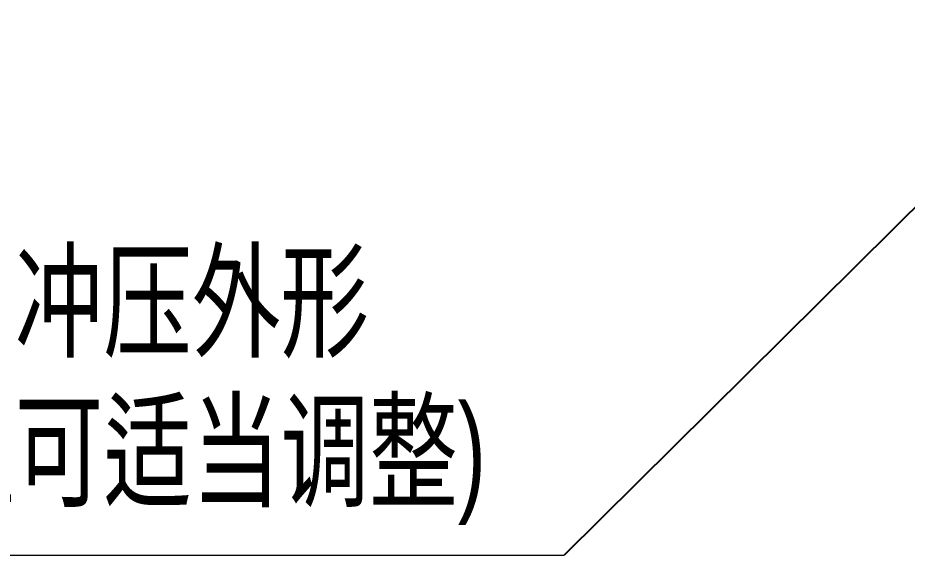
# Model space of a CAD drawing. Header units: millimetres. Extents: x 7903 to 12943, y 1512 to 5076.
# Drawn here: x 11835.2 to 12141.9, y 2752.8 to 2938.1 of the extents above; entities that cross this region are included whole.
import ezdxf

# ---------------------------------------------------------------- set-up
doc = ezdxf.new("R2010")
doc.units = ezdxf.units.MM
doc.styles.add('SLDTEXTSTYLE3', font='TXT', dxfattribs={"width": 0.7, "bigfont": 'bigfont'})
doc.styles.add('SLDTEXTSTYLE9', font='TXT', dxfattribs={"width": 0.7})
doc.dimstyles.new('SLDDIMSTYLE1', dxfattribs={"dimtxt": 28, "dimasz": 32.64, "dimexe": 0, "dimexo": 0.0625, "dimgap": 7, "dimtad": 0, "dimtih": 1, "dimtoh": 1, "dimdec": 3, "dimrnd": 1e-09, "dimzin": 12, "dimdsep": 46, "dimtxsty": 'SLDTEXTSTYLE9', "dimsah": 1, "dimcen": 0, "dimadec": 0, "dimazin": 3, "dimtfac": 1, "dimtdec": 3, "dimtmove": 0, "dimatfit": 3, "dimfxl": 1, "dimfrac": 2, "dimtolj": 1, "dimtzin": 12, "dimarcsym": 0})

# ---------------------------------------------------------------- blocks, each defined once
blk = doc.blocks.new('SW_NOTE_0_6')
at = {"color": 0, "linetype": 'Continuous', "lineweight": 0}
blk.add_line((-568.66, 0), (0, 0), dxfattribs=at)
at = {"color": 0, "linetype": 'Continuous', "lineweight": 0, "char_height": 32, "attachment_point": 4, "style": 'SLDTEXTSTYLE3'}
for s, insert in [('{\\fMS PGothic|b0|i0|c128|p34;后盖（冲\\fSimSun|b0|i0|c134|p2;压\\fMS PGothic|b0|i0|c128|p34;范\\fSimSun|b0|i0|c128|p2;围\\fMS PGothic|b0|i0|c128|p34;内冲出所需冲\\fSimSun|b0|i0|c128|p2;压\\fMS PGothic|b0|i0|c128|p34;外形}', (-556.09, 85.46)), ('{\\fMS PGothic|b0|i0|c128|p34;尺寸按厂家\\fSimSun|b0|i0|c134|p2;现\\fMS PGothic|b0|i0|c128|p34;有模具，位置可适当\\fSimSun|b0|i0|c128|p2;调\\fMS PGothic|b0|i0|c128|p34;整\\fMS PGothic|b0|i0|c134|p34;)}', (-556.09, 31.2))]:
    blk.add_mtext(s, dxfattribs=dict(at, insert=insert))

msp = doc.modelspace()

# ---------------------------------------------------------------- block references
at = {"color": 7, "linetype": 'Continuous', "lineweight": 0}
msp.add_blockref('SW_NOTE_0_6', (12023.57718, 2752.75671), dxfattribs=at)

# ---------------------------------------------------------------- leaders
msp.add_leader([(12210.50157, 2938.05242), (12023.57718, 2752.75671)], dimstyle='SLDDIMSTYLE1', dxfattribs=at)

doc.saveas('drawing.dxf')
